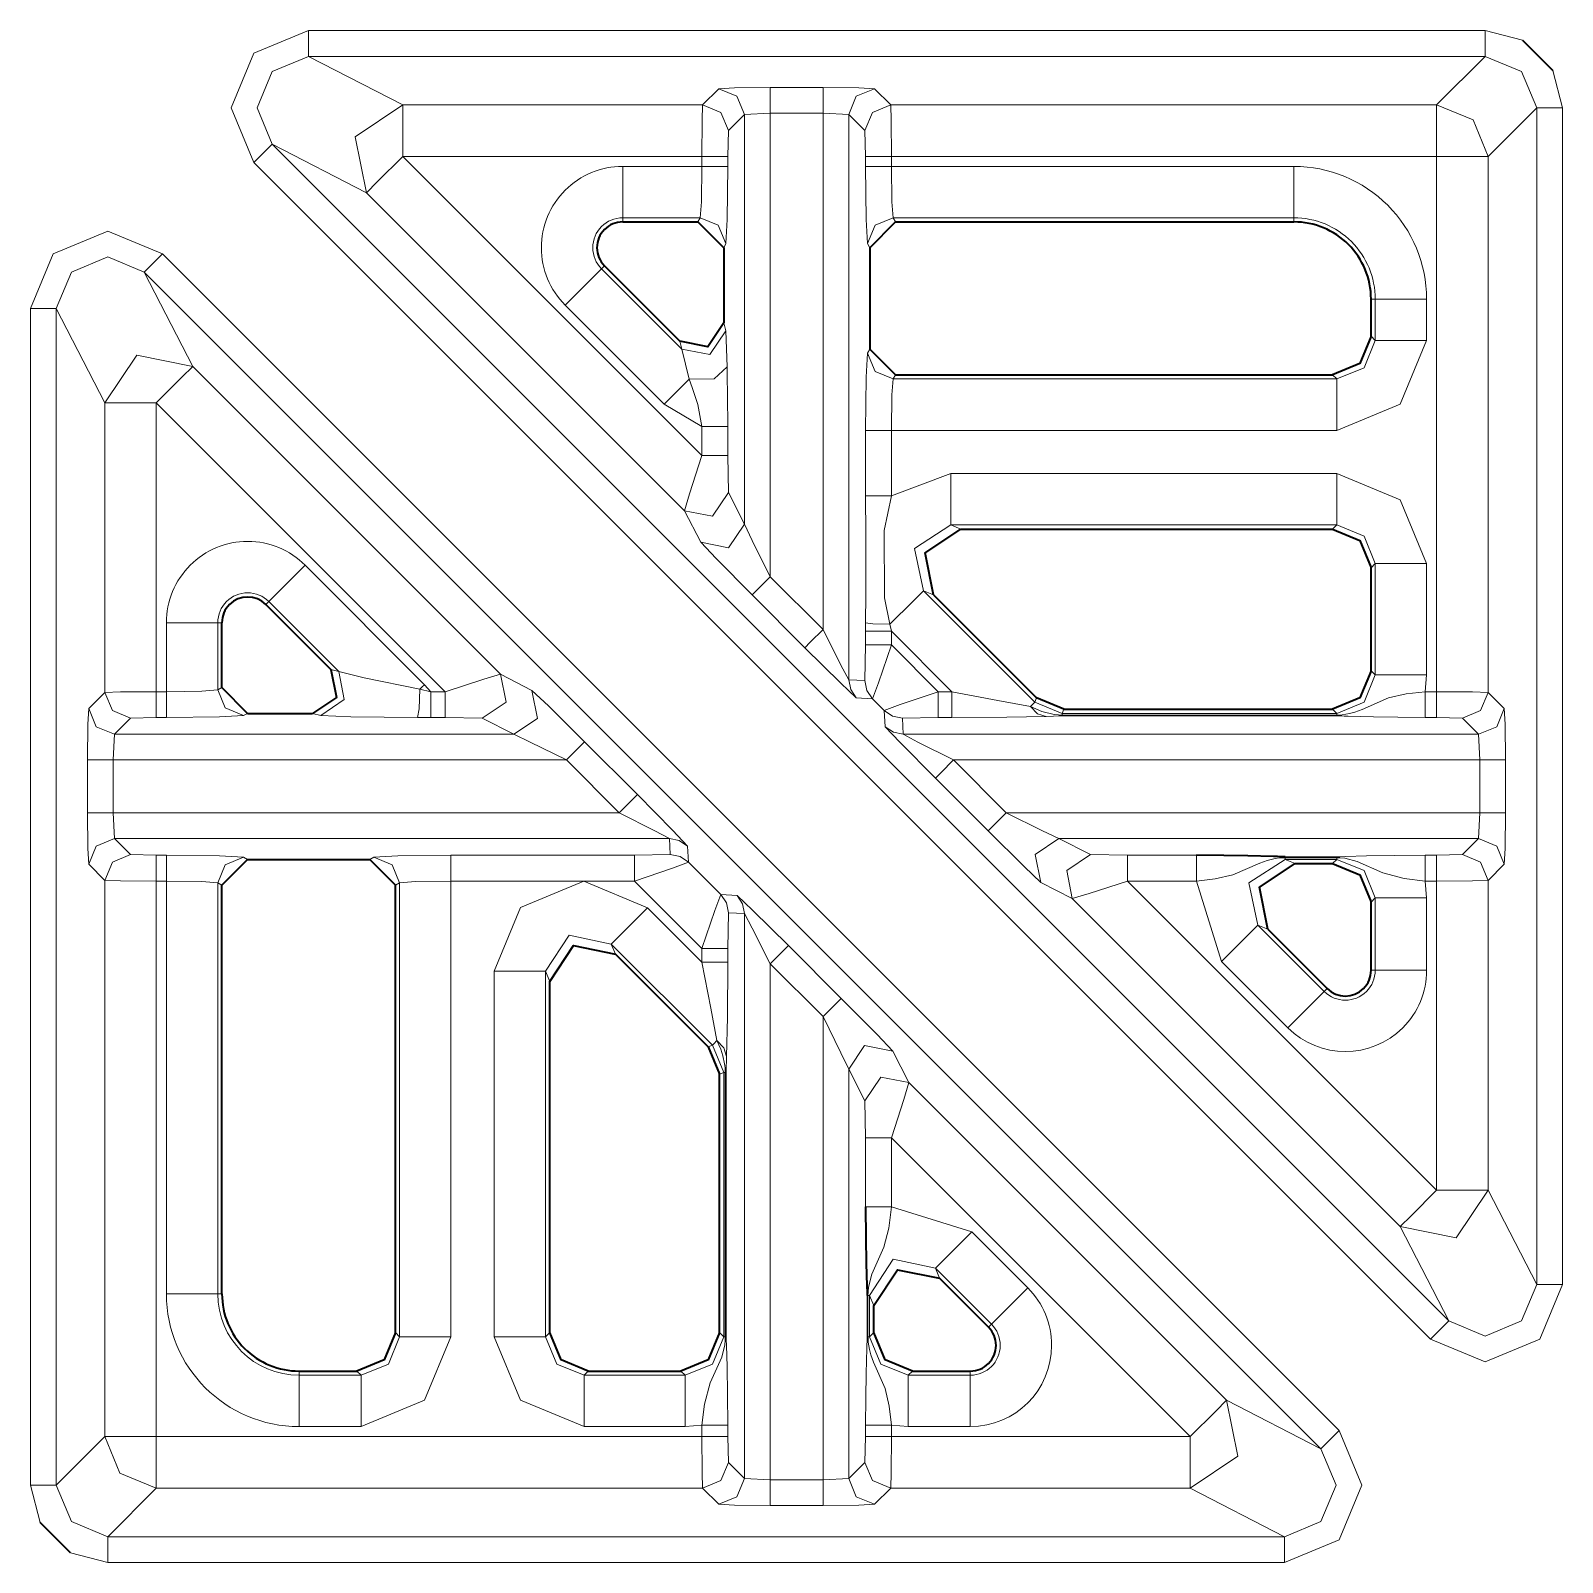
# Model space of a CAD drawing. Header units: millimetres. Extents: x 0 to 2941, y -405 to 1422.
# Drawn here: x 484.08 to 513.85, y 455.9 to 485.68 of the extents above; entities that cross this region are included whole.
import ezdxf

# ---------------------------------------------------------------- set-up
doc = ezdxf.new("R2010")
doc.units = ezdxf.units.MM
doc.layers.add('FINE', color=9, linetype='Continuous')
doc.layers.add('OUTLINE', color=7, linetype='Continuous')

msp = doc.modelspace()

# ---------------------------------------------------------------- linework, layer by layer
at = {"layer": 'FINE', "lineweight": 9}
for p, q in [((513.081, 485.489), (512.354, 485.677)), ((489.48, 485.177), (512.354, 485.177)), ((491.313, 484.234), (489.48, 485.177)), ((512.354, 485.177), (511.41, 484.234)), ((513.853, 484.178), (513.665, 484.905)), ((497.457, 484.549), (497.142, 484.234)), ((499.483, 484.574), (498.457, 484.574)), ((500.797, 484.234), (500.482, 484.549)), ((497.142, 484.234), (491.313, 484.234)), ((511.41, 484.234), (500.797, 484.234)), ((512.41, 483.234), (513.354, 484.178)), ((513.354, 484.178), (513.354, 461.304)), ((513.853, 461.304), (513.853, 484.178)), ((497.957, 484.049), (498.457, 484.075)), ((499.483, 484.075), (499.982, 484.049)), ((500.298, 483.734), (500.31, 483.234)), ((491.313, 483.234), (497.129, 483.234)), ((497.129, 477.419), (491.313, 483.234)), ((497.129, 483.234), (497.129, 483.039)), ((500.81, 483.234), (511.41, 483.234)), ((511.41, 483.234), (511.41, 472.828)), ((512.41, 472.815), (512.41, 483.234)), ((488.42, 483.117), (511.293, 460.244)), ((495.588, 481.959), (495.588, 482.04)), ((500.888, 481.959), (500.847, 482.04)), ((497.551, 481.458), (497.592, 481.54)), ((500.348, 481.54), (500.389, 481.458)), ((509.513, 458.464), (486.64, 481.337)), ((495.177, 481.047), (495.235, 481.105)), ((496.739, 479.486), (495.177, 481.047)), ((484.08, 480.277), (484.08, 457.403)), ((484.579, 480.277), (485.523, 478.444)), ((510.135, 480.459), (510.216, 480.459)), ((511.215, 479.655), (511.215, 480.459)), ((497.592, 479.839), (497.551, 479.996)), ((497.618, 479.145), (497.592, 479.839)), ((496.698, 479.641), (496.739, 479.486)), ((500.389, 479.487), (500.348, 479.405)), ((500.847, 478.906), (500.888, 478.987)), ((509.467, 478.906), (500.847, 478.906)), ((509.386, 478.987), (509.467, 478.906)), ((485.523, 478.444), (485.523, 472.815)), ((497.129, 477.98), (497.129, 477.419)), ((497.629, 477.419), (497.629, 477.98)), ((500.31, 477.907), (500.31, 476.638)), ((500.81, 477.907), (509.467, 477.907)), ((500.81, 476.638), (500.81, 477.907)), ((497.642, 476.699), (497.629, 477.419)), ((501.964, 477.067), (500.81, 476.638)), ((509.467, 477.067), (501.964, 477.067)), ((497.957, 476.086), (497.642, 476.699)), ((496.788, 476.345), (497.104, 475.733)), ((502.16, 475.987), (501.964, 476.069)), ((501.964, 476.069), (509.467, 476.069)), ((509.467, 476.069), (509.386, 475.987)), ((491.738, 472.964), (489.416, 475.286)), ((511.215, 473.155), (511.215, 475.32)), ((498.103, 474.709), (499.129, 473.683)), ((501.434, 474.79), (501.631, 474.709)), ((486.719, 474.169), (486.719, 472.828)), ((487.717, 474.169), (487.799, 474.169)), ((500.31, 474.166), (500.31, 474.002)), ((500.81, 474.002), (500.783, 474.139)), ((500.81, 473.737), (500.81, 474.002)), ((501.719, 472.828), (500.81, 473.737)), ((490.071, 473.218), (489.915, 473.259)), ((510.216, 473.155), (510.135, 473.236)), ((511.184, 472.828), (511.215, 473.155)), ((485.523, 472.815), (485.208, 472.5)), ((486.719, 472.828), (486.523, 472.828)), ((491.86, 472.828), (491.647, 472.874)), ((491.86, 472.828), (491.738, 472.964)), ((492.139, 472.828), (491.86, 472.828)), ((500.297, 473.043), (499.982, 473.061)), ((511.41, 472.828), (511.184, 472.828)), ((500.129, 472.708), (500.444, 472.69)), ((500.444, 472.69), (500.672, 472.462)), ((504.129, 472.406), (503.599, 472.625)), ((486.523, 472.328), (486.719, 472.328)), ((488.216, 472.365), (488.298, 472.406)), ((489.561, 472.406), (489.718, 472.365)), ((491.602, 472.328), (491.86, 472.328)), ((491.86, 472.328), (492.139, 472.328)), ((492.139, 472.328), (492.858, 472.315)), ((492.858, 472.315), (493.471, 472)), ((500.672, 472.462), (500.69, 472.146)), ((501.025, 472.315), (501.719, 472.328)), ((501.043, 472), (501.025, 472.315)), ((501.719, 472.328), (501.984, 472.328)), ((504.129, 472.406), (504.162, 472.487)), ((509.467, 472.406), (504.129, 472.406)), ((509.467, 472.374), (504.129, 472.374)), ((504.129, 472.357), (509.467, 472.357)), ((509.386, 472.487), (509.467, 472.406)), ((511.184, 472.328), (511.41, 472.328)), ((511.41, 472.328), (511.91, 472.316)), ((511.91, 472.316), (512.225, 472)), ((485.682, 471.5), (485.708, 472)), ((485.708, 472), (493.471, 472)), ((501.043, 472), (512.225, 472)), ((512.225, 472), (512.251, 471.5)), ((495.874, 470.828), (494.848, 471.854)), ((485.182, 471.5), (485.182, 470.475)), ((494.494, 471.5), (485.682, 471.5)), ((485.682, 470.475), (485.682, 471.5)), ((494.494, 471.5), (495.52, 470.475)), ((512.251, 471.5), (502.019, 471.5)), ((503.045, 470.475), (502.019, 471.5)), ((512.251, 471.5), (512.251, 470.475)), ((512.751, 470.475), (512.751, 471.5)), ((501.666, 471.147), (502.691, 470.121)), ((485.682, 470.475), (495.52, 470.475)), ((485.708, 469.975), (485.682, 470.475)), ((496.496, 469.975), (485.708, 469.975)), ((486.023, 469.66), (485.708, 469.975)), ((512.225, 469.975), (504.068, 469.975)), ((504.681, 469.66), (504.068, 469.975)), ((512.225, 469.975), (511.91, 469.66)), ((486.523, 469.647), (486.023, 469.66)), ((486.719, 469.647), (486.523, 469.647)), ((488.298, 469.568), (488.216, 469.609)), ((490.752, 469.609), (490.67, 469.568)), ((495.82, 469.647), (492.25, 469.647)), ((496.867, 469.513), (496.849, 469.828)), ((505.401, 469.647), (504.681, 469.66)), ((506.741, 469.647), (505.401, 469.647)), ((509.467, 469.618), (508.464, 469.618)), ((508.464, 469.601), (509.467, 469.601)), ((508.66, 469.487), (508.464, 469.569)), ((508.464, 469.569), (509.467, 469.569)), ((509.467, 469.569), (509.386, 469.487)), ((511.41, 469.647), (511.184, 469.647)), ((511.91, 469.66), (511.41, 469.647)), ((485.208, 469.475), (485.523, 469.159)), ((512.41, 469.159), (512.725, 469.475)), ((485.523, 469.159), (485.523, 458.347)), ((486.523, 469.147), (486.719, 469.147)), ((486.719, 469.147), (486.719, 461.122)), ((487.717, 461.122), (487.717, 469.11)), ((487.717, 469.11), (487.799, 469.069)), ((492.25, 469.147), (495.82, 469.147)), ((492.25, 460.29), (492.25, 469.147)), ((495.82, 469.147), (497.129, 467.837)), ((503.715, 469.121), (504.327, 468.806)), ((511.41, 463.137), (505.401, 469.147)), ((505.401, 469.147), (506.741, 469.147)), ((506.741, 469.147), (507.228, 467.584)), ((511.184, 469.147), (511.41, 469.147)), ((511.215, 468.82), (511.184, 469.147)), ((511.41, 469.147), (511.41, 463.137)), ((512.41, 463.137), (512.41, 469.159)), ((504.327, 468.806), (510.703, 462.43)), ((510.135, 468.738), (510.216, 468.82)), ((510.216, 468.82), (510.216, 467.412)), ((511.215, 467.412), (511.215, 468.82)), ((497.129, 467.573), (496.073, 468.629)), ((497.629, 467.837), (497.642, 468.532)), ((497.642, 468.532), (497.957, 468.514)), ((497.957, 468.514), (497.957, 457.532)), ((507.934, 468.29), (508.131, 468.209)), ((509.224, 467.001), (507.934, 468.29)), ((495.448, 467.726), (495.367, 467.923)), ((495.367, 467.923), (497.332, 465.958)), ((497.129, 467.837), (497.129, 467.573)), ((497.629, 467.573), (497.629, 467.837)), ((499.836, 466.866), (498.81, 467.892)), ((498.457, 467.538), (499.483, 466.512)), ((498.457, 457.506), (498.457, 467.538)), ((507.228, 467.584), (508.517, 466.295)), ((493.09, 467.393), (493.09, 460.29)), ((494.088, 467.393), (494.17, 467.197)), ((494.088, 460.29), (494.088, 467.393)), ((510.216, 467.412), (510.135, 467.412)), ((509.281, 467.058), (509.224, 467.001)), ((497.332, 465.958), (497.25, 465.924)), ((497.332, 465.958), (497.551, 465.428)), ((501.151, 465.23), (500.836, 465.842)), ((497.47, 465.395), (497.551, 465.428)), ((497.551, 465.428), (497.551, 460.29)), ((497.583, 465.428), (497.583, 460.29)), ((497.6, 460.29), (497.6, 465.428)), ((499.982, 457.532), (499.982, 465.488)), ((507.327, 459.054), (501.151, 465.23)), ((500.31, 464.156), (500.31, 462.816)), ((500.81, 464.156), (506.62, 458.347)), ((500.81, 462.816), (500.81, 464.156)), ((513.354, 461.304), (512.41, 463.137)), ((502.373, 462.329), (500.81, 462.816)), ((503.462, 461.24), (502.373, 462.329)), ((501.748, 461.426), (501.667, 461.623)), ((487.799, 461.122), (487.717, 461.122)), ((500.34, 461.093), (500.34, 460.29)), ((500.388, 461.093), (500.47, 460.897)), ((491.251, 460.29), (491.17, 460.371)), ((494.17, 460.371), (494.088, 460.29)), ((497.551, 460.29), (497.47, 460.371)), ((500.47, 460.371), (500.388, 460.29)), ((489.299, 459.541), (489.299, 459.622)), ((490.502, 459.541), (489.299, 459.541)), ((490.421, 459.622), (490.502, 459.541)), ((494.837, 459.541), (494.919, 459.622)), ((501.137, 459.541), (501.219, 459.622)), ((502.345, 459.541), (501.137, 459.541)), ((502.345, 459.622), (502.345, 459.541)), ((509.159, 458.11), (507.327, 459.054)), ((497.129, 458.573), (497.129, 458.347)), ((497.629, 458.347), (497.629, 458.573)), ((500.31, 458.573), (500.31, 458.347)), ((500.81, 458.573), (501.137, 458.543)), ((500.81, 458.347), (500.81, 458.573)), ((501.137, 458.543), (502.345, 458.543)), ((497.642, 457.847), (497.629, 458.347)), ((500.31, 458.347), (500.298, 457.847)), ((506.62, 458.347), (500.81, 458.347)), ((497.957, 457.532), (497.642, 457.847)), ((500.298, 457.847), (499.982, 457.532)), ((484.08, 457.403), (484.268, 456.676)), ((485.579, 456.403), (486.523, 457.347)), ((486.523, 457.347), (497.142, 457.347)), ((498.457, 457.506), (497.957, 457.532)), ((499.982, 457.532), (499.483, 457.506)), ((500.482, 457.032), (500.797, 457.347)), ((500.797, 457.347), (506.62, 457.347)), ((506.62, 457.347), (508.453, 456.403)), ((508.453, 456.403), (485.579, 456.403)), ((484.852, 456.092), (485.579, 455.904))]:
    msp.add_line(p, q, dxfattribs=at)
for points in [[(512.354, 485.677), (489.48, 485.677), (488.419, 485.238), (487.98, 484.178), (488.42, 483.117)], [(489.48, 485.177), (489.48, 485.328), (489.48, 485.677)], [(512.354, 485.177), (512.354, 485.328), (512.354, 485.677)], [(488.774, 483.47), (488.48, 484.178), (488.772, 484.885), (489.48, 485.177)], [(512.354, 485.177), (513.061, 484.885), (513.354, 484.178)], [(498.457, 484.574), (497.759, 484.567), (497.457, 484.549)], [(497.457, 484.549), (497.81, 484.402), (497.957, 484.049)], [(498.457, 484.574), (498.457, 484.423), (498.457, 484.075)], [(499.483, 484.574), (499.483, 484.423), (499.483, 484.075)], [(500.482, 484.549), (500.18, 484.567), (499.483, 484.574)], [(500.482, 484.549), (500.129, 484.402), (499.982, 484.049)], [(491.313, 484.234), (490.391, 483.616), (490.607, 482.527)], [(491.313, 484.234), (491.313, 483.932), (491.313, 483.234)], [(497.142, 484.234), (497.133, 483.932), (497.129, 483.234)], [(497.142, 484.234), (497.495, 484.087), (497.642, 483.734)], [(500.797, 484.234), (500.444, 484.087), (500.298, 483.734)], [(500.81, 483.234), (500.806, 483.932), (500.797, 484.234)], [(512.41, 483.234), (512.117, 483.941), (511.41, 484.234)], [(511.41, 483.234), (511.41, 483.932), (511.41, 484.234)], [(513.853, 484.178), (513.504, 484.178), (513.354, 484.178)], [(497.642, 483.734), (497.957, 484.049), (497.957, 476.086)], [(499.982, 473.061), (499.982, 484.049), (500.298, 483.734)], [(497.629, 483.039), (497.629, 483.234), (497.642, 483.734)], [(488.774, 483.47), (488.668, 483.365), (488.42, 483.117)], [(488.774, 483.47), (490.607, 482.527), (496.788, 476.345)], [(510.703, 462.43), (511.647, 460.598), (488.774, 483.47)], [(490.607, 482.527), (490.818, 482.738), (491.313, 483.234)], [(497.129, 483.234), (497.478, 483.234), (497.629, 483.234)], [(500.81, 483.234), (500.461, 483.234), (500.31, 483.234)], [(500.31, 483.234), (500.31, 483.039), (500.321, 482.006), (500.348, 481.54)], [(508.635, 483.039), (500.81, 483.039), (500.81, 483.234)], [(511.41, 483.234), (512.108, 483.234), (512.41, 483.234)], [(495.588, 483.039), (495.588, 482.35), (495.588, 482.04)], [(497.129, 483.039), (497.118, 482.35), (497.092, 482.04)], [(497.129, 483.039), (497.478, 483.039), (497.629, 483.039)], [(497.592, 481.54), (497.618, 482.006), (497.629, 483.039)], [(500.81, 483.039), (500.461, 483.039), (500.31, 483.039)], [(500.847, 482.04), (500.821, 482.35), (500.81, 483.039)], [(508.635, 483.039), (508.635, 482.35), (508.635, 482.04)], [(495.588, 482.04), (497.092, 482.04), (497.051, 481.959)], [(497.092, 482.04), (497.445, 481.893), (497.592, 481.54)], [(500.847, 482.04), (500.494, 481.893), (500.348, 481.54)], [(500.847, 482.04), (508.635, 482.04), (508.635, 481.959)], [(486.64, 481.337), (485.579, 481.777), (484.519, 481.338), (484.08, 480.277)], [(484.579, 480.277), (484.872, 480.985), (485.579, 481.278), (486.287, 480.983)], [(486.287, 480.983), (486.392, 481.089), (486.64, 481.337)], [(487.23, 479.15), (486.287, 480.983), (509.159, 458.11)], [(494.471, 480.341), (494.958, 480.828), (495.177, 481.047)], [(484.579, 480.277), (484.429, 480.277), (484.08, 480.277)], [(485.523, 458.347), (484.579, 457.403), (484.579, 480.277)], [(494.471, 480.341), (496.393, 478.419), (497.129, 477.98)], [(510.216, 480.459), (510.216, 479.655), (510.135, 479.736)], [(510.216, 480.459), (510.526, 480.459), (511.215, 480.459)], [(496.739, 479.486), (497.283, 479.38), (497.592, 479.839)], [(510.216, 479.655), (509.998, 479.124), (509.467, 478.906)], [(509.467, 477.907), (510.703, 478.419), (511.215, 479.655)], [(510.216, 479.655), (510.526, 479.655), (511.215, 479.655)], [(487.23, 479.15), (486.141, 479.366), (485.523, 478.444)], [(496.739, 479.486), (496.877, 478.903), (496.94, 478.74), (497.047, 478.41), (497.129, 477.98)], [(500.348, 479.405), (500.321, 478.94), (500.31, 477.907)], [(500.847, 478.906), (500.494, 479.052), (500.348, 479.405)], [(487.23, 479.15), (487.019, 478.939), (486.523, 478.444)], [(493.824, 472.853), (493.212, 473.169), (487.23, 479.15)], [(496.877, 478.903), (497.368, 478.911), (497.618, 479.145)], [(497.629, 477.98), (497.626, 478.579), (497.621, 478.981), (497.618, 479.145)], [(496.393, 478.419), (496.653, 478.679), (496.877, 478.903)], [(500.81, 477.907), (500.821, 478.596), (500.847, 478.906)], [(509.467, 478.906), (509.467, 478.596), (509.467, 477.907)], [(486.523, 478.444), (485.825, 478.444), (485.523, 478.444)], [(486.523, 472.828), (486.523, 478.444), (492.139, 472.828)], [(497.129, 477.98), (497.478, 477.98), (497.629, 477.98)], [(500.81, 477.907), (500.461, 477.907), (500.31, 477.907)], [(497.129, 477.419), (496.885, 476.671), (496.788, 476.345)], [(497.129, 477.419), (497.478, 477.419), (497.629, 477.419)], [(501.964, 477.067), (501.964, 476.379), (501.964, 476.069)], [(509.467, 477.067), (509.467, 476.379), (509.467, 476.069)], [(511.215, 475.32), (510.703, 476.556), (509.467, 477.067)], [(496.788, 476.345), (497.333, 476.237), (497.642, 476.699)], [(500.81, 476.638), (500.461, 476.638), (500.31, 476.638)], [(500.31, 476.638), (500.312, 475.888), (500.312, 474.72), (500.31, 474.166)], [(500.783, 474.139), (500.679, 474.649), (500.672, 475.958), (500.81, 476.638)], [(497.104, 475.733), (497.648, 475.625), (497.957, 476.086)], [(498.457, 475.063), (498.108, 475.767), (497.957, 476.086)], [(501.434, 474.79), (501.259, 475.612), (501.964, 476.069)], [(509.467, 476.069), (509.998, 475.851), (510.216, 475.32)], [(497.104, 475.733), (497.405, 475.414), (498.103, 474.709)], [(488.71, 474.58), (488.929, 474.799), (489.416, 475.286)], [(510.135, 475.238), (510.216, 475.32), (510.216, 473.155)], [(511.215, 475.32), (510.526, 475.32), (510.216, 475.32)], [(498.103, 474.709), (498.209, 474.815), (498.457, 475.063)], [(501.434, 474.79), (501.234, 474.59), (500.783, 474.139)], [(503.633, 472.707), (503.599, 472.625), (501.434, 474.79)], [(488.652, 474.522), (488.71, 474.58), (490.071, 473.218)], [(486.719, 474.169), (487.407, 474.169), (487.717, 474.169)], [(487.799, 472.906), (487.717, 472.865), (487.717, 474.169)], [(499.129, 473.683), (499.235, 473.789), (499.483, 474.037)], [(499.982, 473.061), (499.831, 473.346), (499.483, 474.037)], [(500.31, 474.002), (500.31, 473.737), (500.297, 473.043)], [(500.783, 474.139), (500.452, 474.148), (500.31, 474.166)], [(500.81, 474.002), (500.461, 474.002), (500.31, 474.002)], [(500.81, 474.002), (501.984, 472.828), (501.719, 472.828)], [(500.81, 473.737), (500.461, 473.737), (500.31, 473.737)], [(500.444, 472.69), (500.559, 472.998), (500.81, 473.737)], [(499.129, 473.683), (499.827, 472.992), (500.129, 472.708)], [(490.071, 473.218), (490.177, 472.674), (489.718, 472.365)], [(491.647, 472.874), (490.565, 473.1), (490.071, 473.218)], [(493.212, 473.169), (492.886, 473.072), (492.139, 472.828)], [(493.212, 473.169), (493.32, 472.624), (492.858, 472.315)], [(510.216, 473.155), (509.998, 472.624), (509.467, 472.406)], [(511.215, 473.155), (510.526, 473.155), (510.216, 473.155)], [(486.523, 472.828), (485.825, 472.824), (485.523, 472.815)], [(485.523, 472.815), (485.67, 472.462), (486.023, 472.316)], [(486.523, 472.828), (486.523, 472.479), (486.523, 472.328)], [(487.717, 472.865), (487.407, 472.839), (486.719, 472.828)], [(486.719, 472.828), (486.719, 472.479), (486.719, 472.328)], [(487.717, 472.865), (487.864, 472.512), (488.216, 472.365)], [(491.647, 472.874), (491.635, 472.496), (491.602, 472.328)], [(491.647, 472.874), (491.692, 472.919), (491.738, 472.964)], [(491.86, 472.828), (491.86, 472.479), (491.86, 472.328)], [(492.139, 472.828), (492.139, 472.479), (492.139, 472.328)], [(493.824, 472.853), (493.932, 472.309), (493.471, 472)], [(494.848, 471.854), (494.143, 472.552), (493.824, 472.853)], [(500.129, 472.708), (500.02, 472.87), (499.982, 473.061)], [(500.444, 472.69), (500.336, 472.852), (500.297, 473.043)], [(501.719, 472.828), (500.98, 472.576), (500.672, 472.462)], [(501.719, 472.328), (501.719, 472.479), (501.719, 472.828)], [(501.984, 472.328), (501.984, 472.479), (501.984, 472.828)], [(504.129, 472.374), (504.058, 472.376), (503.972, 472.385), (503.734, 472.445), (503.512, 472.539), (502.878, 472.654), (501.984, 472.828)], [(511.184, 472.828), (510.82, 472.785), (510.477, 472.707), (509.959, 472.482), (509.822, 472.431), (509.716, 472.402), (509.57, 472.379), (509.5, 472.374), (509.467, 472.374)], [(511.184, 472.328), (511.184, 472.479), (511.184, 472.828)], [(511.41, 472.328), (511.41, 472.479), (511.41, 472.828)], [(512.41, 472.815), (512.108, 472.824), (511.41, 472.828)], [(512.41, 472.815), (512.263, 472.462), (511.91, 472.316)], [(512.751, 471.5), (512.743, 472.198), (512.725, 472.5), (512.41, 472.815)], [(503.599, 472.625), (503.573, 472.599), (503.512, 472.539)], [(503.822, 472.348), (503.651, 472.4), (503.512, 472.539)], [(485.208, 472.5), (485.19, 472.198), (485.182, 471.5)], [(485.208, 472.5), (485.355, 472.147), (485.708, 472)], [(485.708, 472), (486.023, 472.316), (486.523, 472.328)], [(486.719, 472.328), (487.751, 472.339), (488.216, 472.365)], [(489.718, 472.365), (490.305, 472.341), (491.602, 472.328)], [(501.025, 472.315), (500.834, 472.353), (500.672, 472.462)], [(501.984, 472.328), (503.058, 472.334), (503.822, 472.348)], [(503.822, 472.348), (503.961, 472.353), (504.068, 472.357), (504.102, 472.357), (504.129, 472.357)], [(504.129, 472.406), (504.129, 472.395), (504.129, 472.374)], [(504.129, 472.357), (504.129, 472.362), (504.129, 472.374)], [(509.467, 472.406), (509.467, 472.395), (509.467, 472.374)], [(509.467, 472.357), (509.467, 472.362), (509.467, 472.374)], [(509.467, 472.357), (509.48, 472.357), (509.507, 472.357), (509.566, 472.356), (509.615, 472.354), (509.69, 472.352), (510.183, 472.337), (510.654, 472.331), (511.184, 472.328)], [(512.725, 472.5), (512.579, 472.147), (512.225, 472)], [(493.471, 472), (493.79, 471.849), (494.494, 471.5)], [(501.043, 472), (500.852, 472.038), (500.69, 472.146)], [(500.69, 472.146), (500.975, 471.845), (501.666, 471.147)], [(502.019, 471.5), (501.328, 471.849), (501.043, 472)], [(494.848, 471.854), (494.742, 471.748), (494.494, 471.5)], [(485.182, 471.5), (485.333, 471.5), (485.682, 471.5)], [(502.019, 471.5), (501.771, 471.253), (501.666, 471.147)], [(512.751, 471.5), (512.6, 471.5), (512.251, 471.5)], [(495.874, 470.828), (495.768, 470.722), (495.52, 470.475)], [(496.849, 469.828), (496.565, 470.13), (495.874, 470.828)], [(485.182, 470.475), (485.333, 470.475), (485.682, 470.475)], [(485.182, 470.475), (485.19, 469.777), (485.208, 469.475)], [(495.52, 470.475), (496.211, 470.125), (496.496, 469.975)], [(503.045, 470.475), (502.797, 470.227), (502.691, 470.121)], [(503.045, 470.475), (512.251, 470.475), (512.225, 469.975)], [(504.068, 469.975), (503.75, 470.125), (503.045, 470.475)], [(512.751, 470.475), (512.6, 470.475), (512.251, 470.475)], [(512.725, 469.475), (512.743, 469.777), (512.751, 470.475)], [(485.208, 469.475), (485.355, 469.828), (485.708, 469.975)], [(496.496, 469.975), (496.514, 469.66), (495.82, 469.647)], [(496.849, 469.828), (496.687, 469.937), (496.496, 469.975)], [(502.691, 470.121), (503.396, 469.423), (503.715, 469.121)], [(504.068, 469.975), (503.607, 469.666), (503.715, 469.121)], [(512.725, 469.475), (512.579, 469.828), (512.225, 469.975)], [(485.523, 469.159), (485.67, 469.513), (486.023, 469.66)], [(486.523, 469.147), (486.523, 469.496), (486.523, 469.647)], [(486.719, 469.147), (486.719, 469.496), (486.719, 469.647)], [(488.216, 469.609), (487.751, 469.636), (486.719, 469.647)], [(487.717, 469.11), (487.864, 469.463), (488.216, 469.609)], [(492.25, 469.647), (491.217, 469.636), (490.752, 469.609)], [(491.251, 469.11), (491.104, 469.463), (490.752, 469.609)], [(492.25, 469.147), (492.25, 469.496), (492.25, 469.647)], [(495.82, 469.147), (495.82, 469.496), (495.82, 469.647)], [(496.867, 469.513), (496.705, 469.621), (496.514, 469.66)], [(504.681, 469.66), (504.219, 469.351), (504.327, 468.806)], [(505.401, 469.147), (505.401, 469.496), (505.401, 469.647)], [(506.741, 469.147), (506.741, 469.496), (506.741, 469.647)], [(506.741, 469.147), (507.104, 469.189), (507.447, 469.267), (507.974, 469.497), (508.114, 469.547), (508.273, 469.585), (508.355, 469.596), (508.427, 469.6), (508.464, 469.601)], [(507.934, 468.29), (507.759, 469.112), (508.464, 469.569)], [(508.464, 469.601), (508.464, 469.613), (508.464, 469.618)], [(508.464, 469.601), (508.464, 469.579), (508.464, 469.569)], [(511.184, 469.647), (510.592, 469.644), (510.044, 469.634), (509.636, 469.621), (509.528, 469.618), (509.494, 469.618), (509.467, 469.618)], [(509.467, 469.601), (509.467, 469.613), (509.467, 469.618)], [(509.467, 469.601), (509.467, 469.579), (509.467, 469.569)], [(509.467, 469.601), (509.537, 469.599), (509.624, 469.59), (509.864, 469.53), (510.363, 469.308), (510.777, 469.197), (511.184, 469.147)], [(509.467, 469.569), (509.998, 469.351), (510.216, 468.82)], [(511.184, 469.147), (511.184, 469.496), (511.184, 469.647)], [(511.41, 469.147), (511.41, 469.496), (511.41, 469.647)], [(512.41, 469.159), (512.263, 469.513), (511.91, 469.66)], [(495.82, 469.147), (496.559, 469.398), (496.867, 469.513)], [(497.811, 468.867), (497.495, 468.885), (496.867, 469.513)], [(485.523, 469.159), (485.825, 469.151), (486.523, 469.147)], [(497.129, 458.347), (486.523, 458.347), (486.523, 469.147)], [(486.719, 469.147), (487.407, 469.136), (487.717, 469.11)], [(491.17, 469.069), (491.251, 469.11), (491.251, 460.29)], [(491.251, 469.11), (491.561, 469.136), (492.25, 469.147)], [(496.073, 468.629), (494.834, 469.145), (493.6, 468.634), (493.09, 467.393)], [(504.327, 468.806), (504.654, 468.903), (505.401, 469.147)], [(511.41, 469.147), (512.108, 469.151), (512.41, 469.159)], [(497.495, 468.885), (497.381, 468.577), (497.129, 467.837)], [(497.495, 468.885), (497.604, 468.723), (497.642, 468.532)], [(497.811, 468.867), (497.919, 468.705), (497.957, 468.514)], [(498.81, 467.892), (498.112, 468.582), (497.811, 468.867)], [(511.215, 468.82), (510.526, 468.82), (510.216, 468.82)], [(496.073, 468.629), (495.586, 468.142), (495.367, 467.923)], [(497.957, 468.514), (498.108, 468.229), (498.457, 467.538)], [(494.088, 467.393), (494.545, 468.098), (495.367, 467.923)], [(507.934, 468.29), (507.715, 468.071), (507.228, 467.584)], [(497.129, 467.837), (497.478, 467.837), (497.629, 467.837)], [(498.457, 467.538), (498.704, 467.786), (498.81, 467.892)], [(497.129, 467.573), (497.478, 467.573), (497.629, 467.573)], [(497.129, 467.573), (497.303, 466.679), (497.418, 466.045)], [(497.609, 465.735), (497.623, 466.499), (497.629, 467.573)], [(493.09, 467.393), (493.778, 467.393), (494.088, 467.393)], [(510.216, 467.412), (510.526, 467.412), (511.215, 467.412)], [(499.483, 466.512), (499.73, 466.76), (499.836, 466.866)], [(500.836, 465.842), (500.534, 466.161), (499.836, 466.866)], [(509.224, 467.001), (509.004, 466.781), (508.517, 466.295)], [(499.483, 466.512), (499.483, 457.506), (498.457, 457.506)], [(499.483, 466.512), (499.831, 465.807), (499.982, 465.488)], [(497.418, 466.045), (497.358, 465.984), (497.332, 465.958)], [(497.418, 466.045), (497.557, 465.906), (497.609, 465.735)], [(497.418, 466.045), (497.493, 465.876), (497.536, 465.75), (497.57, 465.594), (497.579, 465.519), (497.583, 465.45), (497.583, 465.428)], [(497.6, 465.428), (497.6, 465.437), (497.6, 465.463), (497.6, 465.493), (497.602, 465.56), (497.604, 465.624), (497.609, 465.735)], [(499.982, 465.488), (500.291, 465.95), (500.836, 465.842)], [(497.551, 465.428), (497.562, 465.428), (497.583, 465.428)], [(497.583, 465.428), (497.595, 465.428), (497.6, 465.428)], [(499.982, 465.488), (500.297, 464.876), (500.31, 464.156)], [(500.297, 464.876), (500.606, 465.337), (501.151, 465.23)], [(500.81, 464.156), (501.054, 464.904), (501.151, 465.23)], [(500.31, 464.156), (500.461, 464.156), (500.81, 464.156)], [(510.703, 462.43), (511.792, 462.215), (512.41, 463.137)], [(510.703, 462.43), (510.915, 462.642), (511.41, 463.137)], [(511.41, 463.137), (512.108, 463.137), (512.41, 463.137)], [(500.31, 462.816), (500.461, 462.816), (500.81, 462.816)], [(500.356, 461.093), (500.358, 461.165), (500.367, 461.254), (500.43, 461.505), (500.663, 462.033), (500.759, 462.398), (500.81, 462.816)], [(502.373, 462.329), (501.886, 461.842), (501.667, 461.623)], [(500.388, 461.093), (500.845, 461.798), (501.667, 461.623)], [(501.667, 461.623), (502.756, 460.533), (502.698, 460.476)], [(503.462, 461.24), (502.975, 460.753), (502.756, 460.533)], [(511.293, 460.244), (512.354, 459.804), (513.414, 460.243), (513.853, 461.304)], [(513.354, 461.304), (513.061, 460.596), (512.354, 460.303), (511.647, 460.598)], [(513.853, 461.304), (513.504, 461.304), (513.354, 461.304)], [(486.719, 461.122), (487.407, 461.122), (487.717, 461.122)], [(500.34, 461.093), (500.344, 461.093), (500.356, 461.093)], [(500.388, 460.29), (500.388, 461.093), (500.377, 461.093), (500.356, 461.093)], [(500.81, 458.573), (500.767, 458.937), (500.689, 459.28), (500.465, 459.798), (500.413, 459.935), (500.384, 460.041), (500.361, 460.187), (500.357, 460.257), (500.356, 460.29), (500.356, 461.093)], [(511.293, 460.244), (511.541, 460.492), (511.647, 460.598)], [(489.299, 458.543), (490.502, 458.543), (491.738, 459.054), (492.25, 460.29)], [(491.251, 460.29), (491.033, 459.759), (490.502, 459.541)], [(491.251, 460.29), (491.561, 460.29), (492.25, 460.29)], [(493.09, 460.29), (493.778, 460.29), (494.088, 460.29)], [(493.09, 460.29), (493.601, 459.054), (494.837, 458.543)], [(494.837, 459.541), (494.306, 459.759), (494.088, 460.29)], [(497.551, 460.29), (497.333, 459.759), (496.802, 459.541)], [(497.583, 460.29), (497.581, 460.22), (497.572, 460.133), (497.512, 459.893), (497.29, 459.393), (497.179, 458.98), (497.129, 458.573)], [(497.551, 460.29), (497.562, 460.29), (497.583, 460.29)], [(497.583, 460.29), (497.595, 460.29), (497.6, 460.29)], [(497.629, 458.573), (497.626, 459.165), (497.616, 459.713), (497.604, 460.121), (497.6, 460.229), (497.6, 460.263), (497.6, 460.29)], [(500.34, 460.29), (500.34, 460.278), (500.339, 460.25), (500.338, 460.191), (500.336, 460.142), (500.334, 460.068), (500.32, 459.574), (500.313, 459.103), (500.31, 458.573)], [(500.34, 460.29), (500.344, 460.29), (500.356, 460.29)], [(500.388, 460.29), (500.377, 460.29), (500.356, 460.29)], [(501.137, 459.541), (500.606, 459.759), (500.388, 460.29)], [(489.299, 458.543), (489.299, 459.231), (489.299, 459.541)], [(490.502, 458.543), (490.502, 459.231), (490.502, 459.541)], [(496.721, 459.622), (496.802, 459.541), (494.837, 459.541)], [(494.837, 459.541), (494.837, 459.231), (494.837, 458.543)], [(496.802, 459.541), (496.802, 459.231), (496.802, 458.543)], [(501.137, 459.541), (501.137, 459.231), (501.137, 458.543)], [(502.345, 458.543), (502.345, 459.231), (502.345, 459.541)], [(506.62, 457.347), (507.542, 457.965), (507.327, 459.054)], [(507.327, 459.054), (507.115, 458.842), (506.62, 458.347)], [(494.837, 458.543), (496.802, 458.543), (497.129, 458.573)], [(497.129, 458.573), (497.478, 458.573), (497.629, 458.573)], [(500.31, 458.573), (500.461, 458.573), (500.81, 458.573)], [(485.523, 458.347), (485.816, 457.64), (486.523, 457.347)], [(486.523, 458.347), (485.825, 458.347), (485.523, 458.347)], [(485.579, 455.904), (508.453, 455.904), (509.514, 456.343), (509.953, 457.403), (509.513, 458.464)], [(486.523, 458.347), (486.523, 457.649), (486.523, 457.347)], [(497.129, 458.347), (497.478, 458.347), (497.629, 458.347)], [(497.129, 458.347), (497.133, 457.649), (497.142, 457.347)], [(500.31, 458.347), (500.461, 458.347), (500.81, 458.347)], [(500.797, 457.347), (500.806, 457.649), (500.81, 458.347)], [(506.62, 457.347), (506.62, 457.649), (506.62, 458.347)], [(509.159, 458.11), (509.265, 458.216), (509.513, 458.464)], [(509.159, 458.11), (509.454, 457.403), (509.161, 456.696), (508.453, 456.403)], [(497.142, 457.347), (497.495, 457.494), (497.642, 457.847)], [(500.298, 457.847), (500.444, 457.494), (500.797, 457.347)], [(484.08, 457.403), (484.429, 457.403), (484.579, 457.403)], [(485.579, 456.403), (484.872, 456.696), (484.579, 457.403)], [(497.142, 457.347), (497.457, 457.032), (497.759, 457.014), (498.457, 457.006)], [(497.457, 457.032), (497.81, 457.178), (497.957, 457.532)], [(498.457, 457.006), (498.457, 457.157), (498.457, 457.506)], [(499.483, 457.006), (499.483, 457.157), (499.483, 457.506)], [(499.982, 457.532), (500.129, 457.178), (500.482, 457.032)], [(498.457, 457.006), (499.483, 457.006), (500.18, 457.014), (500.482, 457.032)], [(485.579, 455.904), (485.579, 456.253), (485.579, 456.403)], [(508.453, 455.904), (508.453, 456.253), (508.453, 456.403)]]:
    msp.add_lwpolyline(points, dxfattribs=at)
msp.add_lwpolyline([(498.457, 484.075), (499.483, 484.075), (499.483, 474.037), (498.457, 475.063)], close=True, dxfattribs=at)
for points in [[(497.129, 483.039), (495.588, 483.039, 0.414253), (494.008, 481.458, 0.198918), (494.471, 480.341)], [(511.215, 480.459, 0.414238), (508.635, 483.038)], [(495.588, 482.04, 0.414279), (495.007, 481.458, 0.198854), (495.177, 481.047)], [(510.216, 480.459, 0.414237), (508.635, 482.04)], [(489.416, 475.286, 0.414214), (487.181, 475.286, 0.19886), (486.719, 474.169)], [(488.71, 474.58, 0.414325), (487.887, 474.58, 0.198703), (487.717, 474.169)], [(508.517, 466.295, 0.414132), (510.752, 466.295, 0.199011), (511.215, 467.412)], [(509.224, 467.001, 0.414102), (510.046, 467.001, 0.198703), (510.216, 467.412)], [(502.345, 458.543, 0.41419), (503.925, 460.122, 0.19894), (503.462, 461.24)], [(486.719, 461.122, 0.414204), (489.299, 458.542)], [(487.717, 461.122, 0.414182), (489.299, 459.541)], [(502.345, 459.541, 0.414192), (502.926, 460.122, 0.198916), (502.756, 460.534)]]:
    msp.add_lwpolyline(points, format="xyb", dxfattribs=at)
at = {"layer": 'OUTLINE', "lineweight": 40}
for p, q in [((513.081, 485.489), (513.665, 484.905)), ((495.588, 481.959), (497.051, 481.959)), ((497.051, 481.959), (497.551, 481.458)), ((500.389, 481.458), (500.888, 481.959)), ((500.888, 481.959), (508.635, 481.959)), ((497.551, 481.458), (497.551, 479.996)), ((500.389, 481.458), (500.389, 479.487)), ((495.235, 481.105), (496.698, 479.641)), ((510.135, 479.736), (510.135, 480.459)), ((500.888, 478.987), (500.389, 479.487)), ((500.888, 478.987), (509.386, 478.987)), ((502.16, 475.987), (509.386, 475.987)), ((510.135, 473.236), (510.135, 475.238)), ((501.631, 474.709), (503.633, 472.707)), ((488.652, 474.522), (489.915, 473.259)), ((487.799, 472.906), (487.799, 474.169)), ((488.298, 472.406), (487.799, 472.906)), ((504.162, 472.487), (503.633, 472.707)), ((488.298, 472.406), (489.561, 472.406)), ((504.162, 472.487), (509.386, 472.487)), ((487.799, 469.069), (488.298, 469.568)), ((488.298, 469.568), (490.67, 469.568)), ((490.67, 469.568), (491.17, 469.069)), ((508.66, 469.487), (509.386, 469.487)), ((487.799, 461.122), (487.799, 469.069)), ((491.17, 460.371), (491.17, 469.069)), ((510.135, 467.412), (510.135, 468.738)), ((508.131, 468.209), (509.281, 467.058)), ((495.448, 467.726), (497.25, 465.924)), ((494.17, 460.371), (494.17, 467.197)), ((497.25, 465.924), (497.47, 465.395)), ((497.47, 460.371), (497.47, 465.395)), ((501.748, 461.426), (502.698, 460.476)), ((500.47, 460.371), (500.47, 460.897)), ((489.299, 459.622), (490.421, 459.622)), ((494.919, 459.622), (496.721, 459.622)), ((501.219, 459.622), (502.345, 459.622)), ((484.852, 456.092), (484.268, 456.676))]:
    msp.add_line(p, q, dxfattribs=at)
for points in [[(495.588, 481.959, 0.414289), (495.088, 481.458, 0.198974), (495.235, 481.105)], [(510.135, 480.459, 0.414214), (508.635, 481.959)], [(488.652, 474.522, 0.413955), (487.945, 474.522, 0.198463), (487.799, 474.169)], [(509.281, 467.058, 0.413955), (509.988, 467.058, 0.198941), (510.135, 467.412)], [(487.799, 461.122, 0.414214), (489.299, 459.622)], [(502.345, 459.622, 0.414264), (502.845, 460.122, 0.198974), (502.698, 460.476)]]:
    msp.add_lwpolyline(points, format="xyb", dxfattribs=at)
for points in [[(497.551, 479.996), (497.243, 479.533), (496.698, 479.641)], [(510.135, 479.736), (509.915, 479.207), (509.386, 478.987)], [(501.631, 474.709), (501.466, 475.526), (502.16, 475.987)], [(509.386, 475.987), (509.915, 475.768), (510.135, 475.238)], [(489.915, 473.259), (490.024, 472.714), (489.561, 472.406)], [(510.135, 473.236), (509.915, 472.707), (509.386, 472.487)], [(508.464, 469.618), (508.449, 469.618), (508.42, 469.618), (508.386, 469.618), (508.314, 469.621), (508.239, 469.623), (507.741, 469.637), (507.271, 469.644), (506.741, 469.647)], [(508.131, 468.209), (507.966, 469.026), (508.66, 469.487)], [(509.386, 469.487), (509.915, 469.268), (510.135, 468.738)], [(494.17, 467.197), (494.631, 467.891), (495.448, 467.726)], [(500.31, 462.816), (500.314, 462.209), (500.322, 461.721), (500.335, 461.274), (500.339, 461.159), (500.339, 461.122), (500.34, 461.093)], [(500.47, 460.897), (500.931, 461.591), (501.748, 461.426)], [(491.17, 460.371), (490.95, 459.842), (490.421, 459.622)], [(494.919, 459.622), (494.389, 459.842), (494.17, 460.371)], [(497.47, 460.371), (497.25, 459.842), (496.721, 459.622)], [(501.219, 459.622), (500.689, 459.842), (500.47, 460.371)]]:
    msp.add_lwpolyline(points, dxfattribs=at)

doc.saveas('drawing.dxf')
